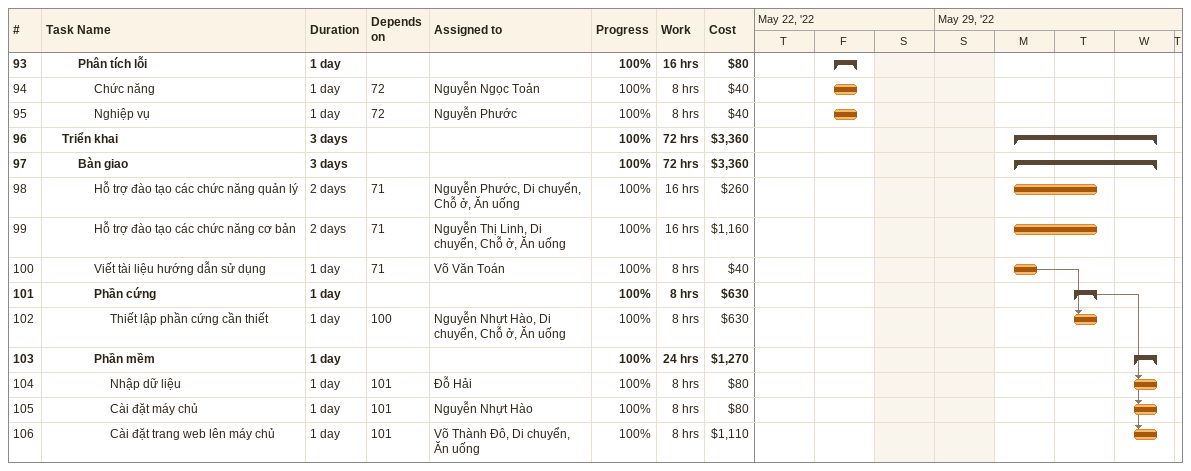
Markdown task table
| ID | Level | Task | Duration | Start | Finish | Predecessors | Resources | % complete | Work (h) | Cost ($) |
|---|---|---|---|---|---|---|---|---|---|---|
| 93 | 3 | **Phân tích lỗi** | 1d | 2022-05-27 | 2022-05-27 |  |  | 100 | 16 | 80 |
| 94 | 4 | Chức năng | 1d | 2022-05-27 | 2022-05-27 | 72 | Nguyễn Ngọc Toản | 100 | 8 | 40 |
| 95 | 4 | Nghiệp vụ | 1d | 2022-05-27 | 2022-05-27 | 72 | Nguyễn Phước | 100 | 8 | 40 |
| 96 | 2 | **Triển khai** | 3d | 2022-05-30 | 2022-06-01 |  |  | 100 | 72 | 3360 |
| 97 | 3 | **Bàn giao** | 3d | 2022-05-30 | 2022-06-01 |  |  | 100 | 72 | 3360 |
| 98 | 4 | Hỗ trợ đào tạo các chức năng quản lý | 2d | 2022-05-30 | 2022-05-31 | 71 | Nguyễn Phước, Di chuyển, Chỗ ở, Ăn uống | 100 | 16 | 260 |
| 99 | 4 | Hỗ trợ đào tạo các chức năng cơ bản | 2d | 2022-05-30 | 2022-05-31 | 71 | Nguyễn Thị Linh, Di chuyển, Chỗ ở, Ăn uống | 100 | 16 | 1160 |
| 100 | 4 | Viết tài liệu hướng dẫn sử dụng | 1d | 2022-05-30 | 2022-05-30 | 71 | Võ Văn Toán | 100 | 8 | 40 |
| 101 | 4 | **Phần cứng** | 1d | 2022-05-31 | 2022-05-31 |  |  | 100 | 8 | 630 |
| 102 | 5 | Thiết lập phần cứng cần thiết | 1d | 2022-05-31 | 2022-05-31 | 100 | Nguyễn Nhựt Hào, Di chuyển, Chỗ ở, Ăn uống | 100 | 8 | 630 |
| 103 | 4 | **Phần mềm** | 1d | 2022-06-01 | 2022-06-01 |  |  | 100 | 24 | 1270 |
| 104 | 5 | Nhập dữ liệu | 1d | 2022-06-01 | 2022-06-01 | 101 | Đỗ Hải | 100 | 8 | 80 |
| 105 | 5 | Cài đặt máy chủ | 1d | 2022-06-01 | 2022-06-01 | 101 | Nguyễn Nhựt Hào | 100 | 8 | 80 |
| 106 | 5 | Cài đặt trang web lên máy chủ | 1d | 2022-06-01 | 2022-06-01 | 101 | Võ Thành Đô, Di chuyển, Ăn uống | 100 | 8 | 1110 |
